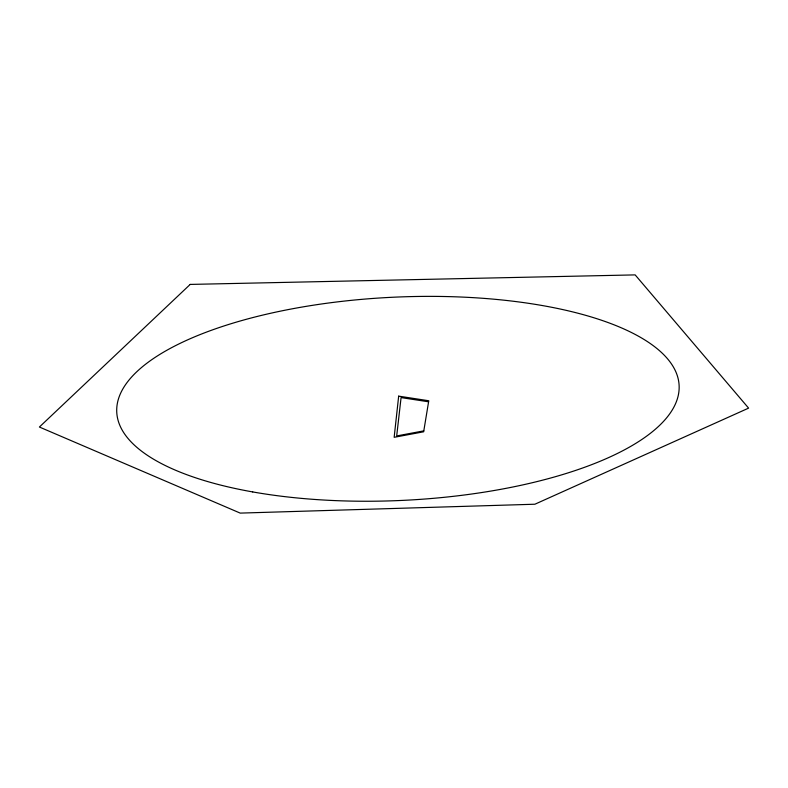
<?xml version="1.0" encoding="UTF-8"?>
<svg xmlns="http://www.w3.org/2000/svg" width="788" height="788" viewBox="0 0 788 788"><rect width="100%" height="100%" fill="white"/><g stroke="black" fill="none" stroke-linecap="round" stroke-linejoin="round"><path stroke-width="1.18" d="M423.757 430.869L396.689 435.941L401.082 397.595L428.554 401.791M398.669 396.147L394.158 437.31L423.649 431.794L428.771 400.757L398.669 396.147M190.194 284.419L39.4 427.027L240.212 513.106L534.885 504.221L748.6 408.125L635.158 274.894L190.194 284.419M252.712 491.929A281.503 101.691 -2.7 0 0 679.108 389.213A281.503 101.691 -2.7 0 0 261.971 315.279A281.503 101.691 -2.7 0 0 252.712 491.929"/></g></svg>
